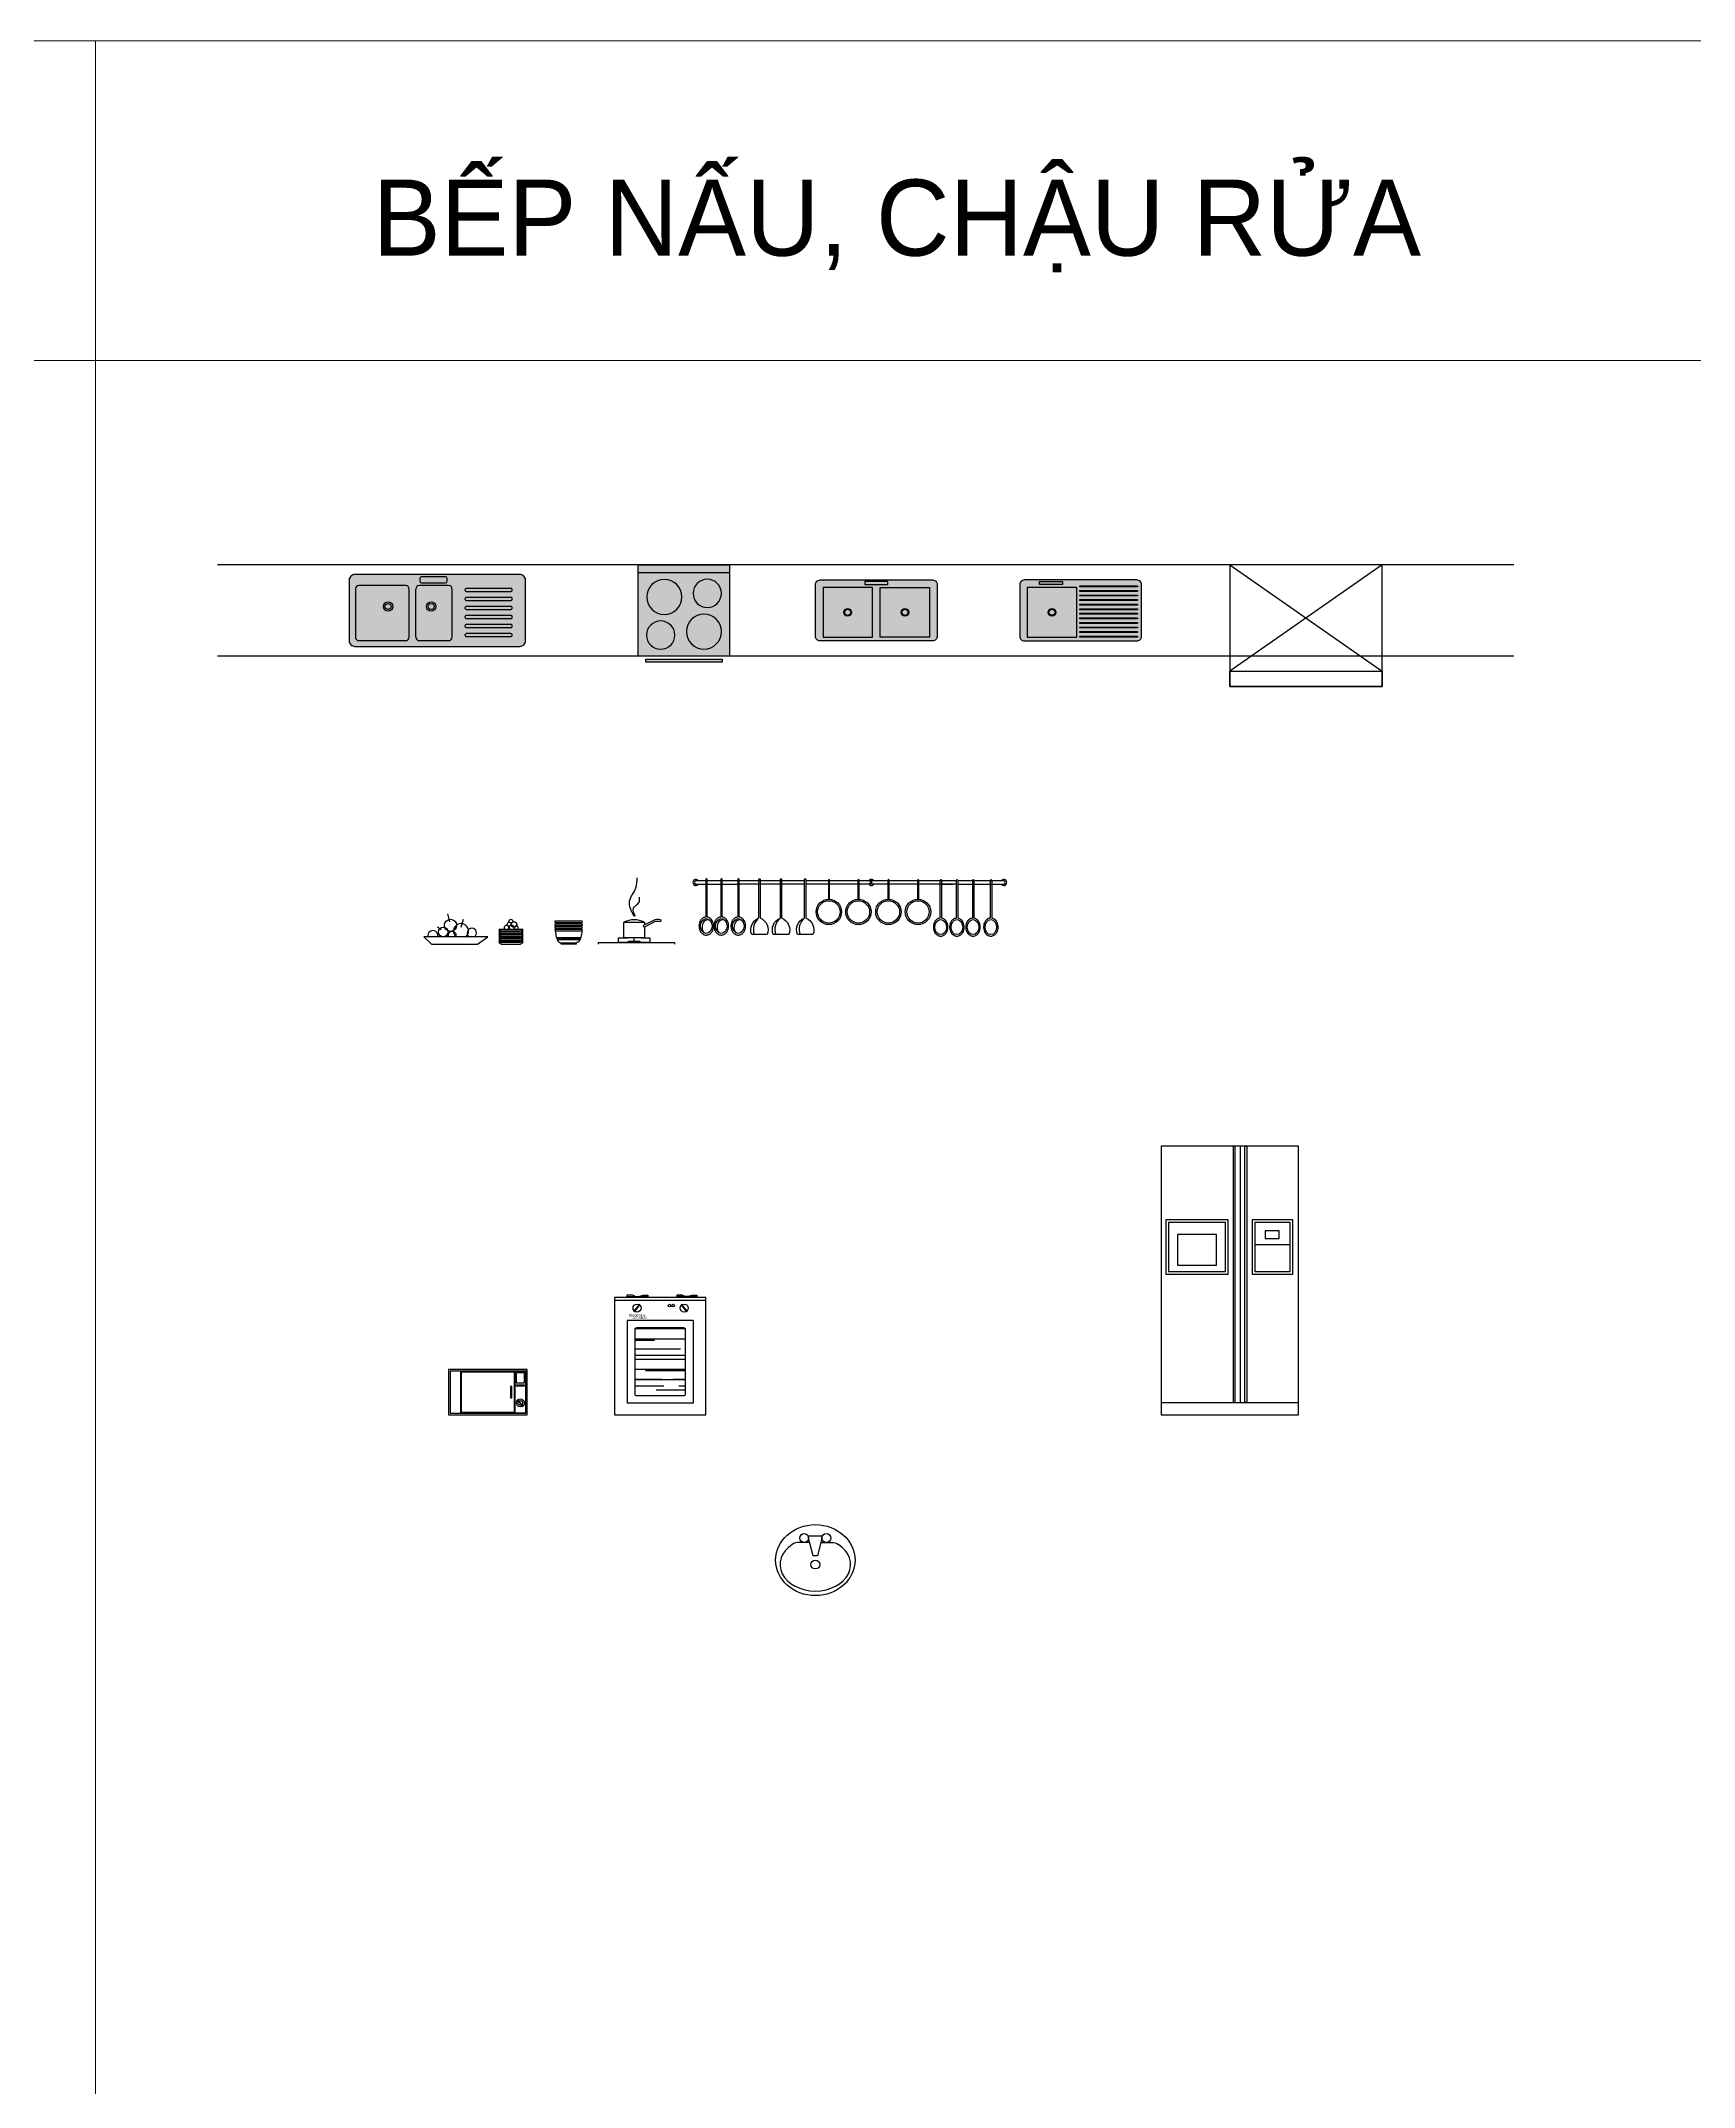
# Model space of a CAD drawing. Header units: millimetres. Extents: x 21129 to 2803301, y -510327 to 166837.
# Drawn here: x 346333 to 357194, y -252591 to -239149 of the extents above; entities that cross this region are included whole.
import ezdxf
from ezdxf.enums import TextEntityAlignment as Align

# ---------------------------------------------------------------- set-up
doc = ezdxf.new("R2010")
doc.units = ezdxf.units.MM
doc.layers.add('....03_TNT_A_THIN', color=251, linetype='Continuous', lineweight=13, transparency=0.5)
doc.layers.add('....12_TNT_F_FURNITURE', color=27, linetype='Continuous', transparency=0.5)
for name, color, linetype in [('....20_TNT_N_TEXT', 9, 'Continuous'), ('A-Noithat', 139, 'Continuous'), ('TNT-Funiture', 27, 'Continuous'), ('TNT-Hatch', 250, 'Continuous')]:
    doc.layers.add(name, color=color, linetype=linetype)
doc.styles.add('.TNT_A_TXT_3_NOTE', font='uromans.shx', dxfattribs={"width": 0.8})

# ---------------------------------------------------------------- blocks, each defined once
blk = doc.blocks.new('SINK-09')
at = {"layer": 'TNT-Hatch', "ltscale": 5}
blk.add_hatch(color=253, dxfattribs=at).paths.add_polyline_path([(1121, 434, 0.414214), (1083, 472), (0, 472, 0.414214), (-38, 434), (-38, 38, 0.414214), (0, 0), (1083, 0, 0.414214), (1121, 38)])
at = {"linetype": 'Continuous'}
for p, q in [((-38, 434), (-38, 37)), ((426, 446), (426, 428)), ((595, 457), (437, 457)), ((595, 457), (437, 457)), ((437, 417), (595, 417)), ((437, 417), (595, 417)), ((606, 428), (606, 446)), ((3, 376), (3, 61)), ((334, 399), (26, 399)), ((357, 61), (357, 376)), ((399, 376), (399, 61)), ((616, 399), (423, 399)), ((640, 61), (640, 376)), ((26, 38), (334, 38)), ((423, 38), (616, 38))]:
    blk.add_line(p, q, dxfattribs=at)
for points in [[(0, 472, 0.414214), (-38, 434), (-38, 38, 0.414214), (0, 0), (1083, 0, 0.414214), (1121, 38), (1121, 434, 0.414214), (1083, 472)], [(723, 372), (723, 370, 0.414214), (732, 361), (1025, 361, 0.414214), (1034, 370), (1034, 372, 0.414214), (1025, 381), (732, 381, 0.414214)], [(723, 313), (723, 311, 0.414214), (732, 302), (1025, 302, 0.414214), (1034, 311), (1034, 313, 0.414214), (1025, 322), (732, 322, 0.414214)], [(723, 254), (723, 252, 0.414214), (732, 243), (1025, 243, 0.414214), (1034, 252), (1034, 254, 0.414214), (1025, 263), (732, 263, 0.414214)], [(723, 194), (723, 192, 0.414214), (732, 183), (1025, 183, 0.414214), (1034, 192), (1034, 194, 0.414214), (1025, 203), (732, 203, 0.414214)], [(723, 135), (723, 133, 0.414214), (732, 124), (1025, 124, 0.414214), (1034, 133), (1034, 135, 0.414214), (1025, 144), (732, 144, 0.414214)], [(723, 75), (723, 74, 0.414214), (732, 65), (1025, 65, 0.414214), (1034, 74), (1034, 75, 0.414214), (1025, 84), (732, 84, 0.414214)]]:
    blk.add_lwpolyline(points, format="xyb", close=True, dxfattribs=at)
at = {"color": 8, "linetype": 'Continuous'}
blk.add_lwpolyline([(0, 0), (1084, 0)], dxfattribs=at)
at = {"linetype": 'Continuous'}
for centre, radius in [((218, 262), 30.6), ((218, 262), 20), ((501, 262), 30.6), ((501, 262), 20)]:
    blk.add_circle(centre, radius, dxfattribs=at)
for centre, radius, start, end in [((437, 446), 11.2, 90, 180), ((437, 428), 11.2, 180, 270), ((595, 446), 11.2, 0, 90), ((595, 428), 11.2, 270, 0), ((26, 376), 23.1, 90, 180), ((334, 376), 23.1, 0, 90), ((423, 376), 23.1, 90, 180), ((616, 376), 23.1, 0, 90), ((26, 61), 23.1, 180, 270), ((334, 61), 23.1, 270, 0), ((423, 61), 23.1, 180, 270), ((616, 61), 23.1, 270, 0)]:
    blk.add_arc(centre, radius, start, end, dxfattribs=at)
blk = doc.blocks.new('bepga')
at = {"layer": 'TNT-Hatch'}
h = blk.add_hatch(color=253, dxfattribs=at)
h.paths.add_polyline_path([(0, 0), (600, 0), (600, 600), (0, 600)])
h.paths.add_polyline_path([(50, 620), (550, 620), (550, 640), (50, 640)])
blk.add_line((0, 50), (600, 50))
for points in [[(0, 0), (600, 0), (600, 600), (0, 600)], [(50, 620), (550, 620), (550, 640), (50, 640)]]:
    blk.add_lwpolyline(points, close=True)
for centre, radius in [((147, 462), 93), ((431, 439), 115), ((171, 211), 115), ((453, 188), 93)]:
    blk.add_circle(centre, radius)
blk = doc.blocks.new('SINK-01')
at = {"layer": 'TNT-Hatch'}
h = blk.add_hatch(color=253, dxfattribs=at)
edge = h.paths.add_edge_path()
edge.add_line((400, -30), (400, -370))
edge.add_arc((370, -370), 30, -90, 0, ccw=False)
edge.add_line((370, -400), (-370, -400))
edge.add_arc((-370, -370), 30, 180, 270, ccw=False)
edge.add_line((-400, -370), (-400, -30))
edge.add_arc((-370, -30), 30, 90, 180, ccw=False)
edge.add_line((-370, 0), (370, 0))
edge.add_arc((370, -30), 30, 0, 90, ccw=False)
blk.add_lwpolyline([(400, -30), (400, -370, -0.4142136), (370, -400), (-370, -400, -0.4142136), (-400, -370), (-400, -30, -0.4142136), (-370, 0), (370, 0, -0.4142136)], format="xyb", close=True)
for points in [[(-350, -50), (-350, -375), (-25, -375), (-25, -50)], [(75, -30), (75, -10), (-75, -10), (-75, -30)], [(350, -50), (350, -375), (25, -375), (25, -50)]]:
    blk.add_lwpolyline(points, close=True)
for centre, radius in [((-187.5, -212.5), 25), ((-187.5, -212.5), 20), ((187.5, -212.5), 25), ((187.5, -212.5), 20)]:
    blk.add_circle(centre, radius)
blk = doc.blocks.new('SINK-03')
at = {"layer": 'TNT-Hatch'}
h = blk.add_hatch(color=253, dxfattribs=at)
edge = h.paths.add_edge_path()
edge.add_line((-400, -30), (-400, -370))
edge.add_arc((-370, -370), 30, 180, 270)
edge.add_line((-370, -400), (370, -400))
edge.add_arc((370, -370), 30, 270, 360)
edge.add_line((400, -370), (400, -30))
edge.add_arc((370, -30), 30, 0, 90)
edge.add_line((370, 0), (-370, 0))
edge.add_arc((-370, -30), 30, 90, 180)
blk.add_lwpolyline([(-400, -30), (-400, -370, 0.414214), (-370, -400), (370, -400, 0.414214), (400, -370), (400, -30, 0.414214), (370, 0), (-370, 0, 0.414214)], format="xyb", close=True)
for points in [[(-350, -50), (-350, -375), (-25, -375), (-25, -50)], [(-269, -30), (-269, -10), (-119, -10), (-119, -30)], [(-4, -45), (-4, -39), (373, -39), (373, -45)], [(-4, -75), (-4, -69), (373, -69), (373, -75)], [(-4, -105), (-4, -99), (373, -99), (373, -105)], [(-4, -135), (-4, -129), (373, -129), (373, -135)], [(-4, -165), (-4, -159), (373, -159), (373, -165)], [(-4, -195), (-4, -189), (373, -189), (373, -195)], [(-4, -225), (-4, -219), (373, -219), (373, -225)], [(-4, -255), (-4, -249), (373, -249), (373, -255)], [(-4, -285), (-4, -279), (373, -279), (373, -285)], [(-4, -315), (-4, -309), (373, -309), (373, -315)], [(-4, -345), (-4, -339), (373, -339), (373, -345)], [(-4, -375), (-4, -369), (373, -369), (373, -375)]]:
    blk.add_lwpolyline(points, close=True)
for radius in [25, 20]:
    blk.add_circle((-188, -212), radius)
blk = doc.blocks.new('lovisong')
for points in [[(0, 0), (517, 0), (517, 297), (0, 297)], [(10, 10), (81, 10), (81, 287), (10, 287)], [(10, 10), (507, 10), (507, 287), (10, 287)], [(81, 287), (436, 287), (436, 10), (81, 10)], [(86, 282), (431, 282), (431, 15), (86, 15)], [(507, 10), (436, 10), (436, 287), (507, 287)], [(446, 277), (497, 277), (497, 207), (446, 207)], [(406, 111), (416, 111), (416, 186), (406, 186)], [(446, 197), (497, 197), (497, 187), (446, 187)]]:
    blk.add_lwpolyline(points, close=True)
at = {"ltscale": 0.1}
blk.add_lwpolyline([(456, 101), (452, 98), (487, 54), (491, 57)], close=True, dxfattribs=at)
blk.add_circle((472, 78), 26.3, dxfattribs=at)
blk.add_circle((472, 78), 15.5)
blk = doc.blocks.new('lonuong')
at = {"ltscale": 0.1}
h = blk.add_hatch(dxfattribs=at)
h.set_pattern_fill('AR-RROOF', color=256, scale=100, style=0)
h.set_pattern_definition([(180, (95024.3, -64985.55), (-220, 100), [1500, -200, 500, -100]), (180, (94891.3, -64935.55), (100, 133), [300, -33, 600, -75]), (180, (94974.3, -64900.55), (-520, 67), [800, -140, 400, -100])])
h.paths.add_polyline_path([(457, 570, -0.414214), (467, 560), (467, 156, -0.414214), (457, 146), (143, 146, -0.414214), (133, 156), (133, 560, -0.414214), (143, 570)])
for p, q in [((600, 750), (0, 750)), ((517, 620), (84, 620)), ((84, 620), (84, 76)), ((517, 620), (517, 76)), ((517, 76), (84, 76))]:
    blk.add_line(p, q, dxfattribs=at)
for points in [[(0, 770), (0, 0), (600, 0), (600, 770)], [(81, 776), (220, 776), (220, 774), (81, 774)], [(166, 722), (162, 725), (128, 681), (132, 677)], [(540, 776), (410, 776), (410, 774), (540, 774)], [(443, 725), (439, 721), (474, 677), (478, 680)]]:
    blk.add_lwpolyline(points, close=True, dxfattribs=at)
for points in [[(81, 786), (81, 776), (134, 776), (134, 780), (119, 786), (81, 786)], [(220, 786), (220, 776), (166, 776), (166, 780), (189, 786), (220, 786)], [(410, 786), (410, 776), (460, 776), (460, 780), (443, 786), (410, 786)], [(540, 786), (540, 776), (487, 776), (487, 780), (510, 786), (540, 786)]]:
    blk.add_lwpolyline(points, dxfattribs=at)
blk.add_lwpolyline([(467, 560, 0.414214), (457, 570), (144, 570, 0.414214), (134, 560), (134, 136, 0.414214), (144, 126), (457, 126, 0.414214), (467, 136)], format="xyb", close=True, dxfattribs=at)
for centre, radius in [((148, 701), 26.3), ((361, 717), 8.62), ((385, 717), 8.62), ((458, 701), 26.3)]:
    blk.add_circle(centre, radius, dxfattribs=at)
for s, height, p in [('Electrolux', 18, (95, 644)), ('cooker completed', 9, (112, 632))]:
    blk.add_text(s, height=height, dxfattribs=at).set_placement(p)
blk = doc.blocks.new('+120a')
for points in [[(-128, 98), (-142, 151)], [(-186, 45), (-210, 64)], [(-54, 63), (-39, 115)]]:
    blk.add_lwpolyline(points)
blk.add_lwpolyline([(-248, -48), (53, -48), (122, 0), (122, 0), (-300, 0)], close=True)
for points in [[(-208, 0, 1.318231), (-271, 0)], [(-88, 0, 1.394701), (-139, 0)], [(-21, 0, 2.562646), (-89, 0)], [(33, 0, 3.377744), (0, 0)]]:
    blk.add_lwpolyline(points, format="xyb")
for centre, radius in [((-172, 31), 31.5), ((-124, 75), 39.9)]:
    blk.add_circle(centre, radius)
blk = doc.blocks.new('+120d')
for points in [[(-143, 72), (-19, 72), (0, 83), (-161, 83)], [(-161, 72), (-143, 60), (-19, 60), (0, 72)], [(-161, 60), (-143, 48), (-19, 48), (0, 60)], [(-161, 48), (-143, 36), (-19, 36), (0, 48)], [(-161, 36), (-143, 24), (-19, 24), (0, 36)], [(-161, 24), (-143, 12), (-19, 12), (0, 24)], [(-161, 12), (-143, 0), (-19, 0), (0, 12)], [(-161, 0), (-143, -12), (-19, -12), (0, 0)]]:
    blk.add_lwpolyline(points, close=True)
for points in [[(-101, 83, 3.133421), (-119, 83)], [(-61, 83, 1.950695), (-90, 83)], [(-40, 83, 4.486125), (-51, 83)]]:
    blk.add_lwpolyline(points, format="xyb")
for centre, radius in [((-81, 139), 12.3), ((-61, 117), 18.3), ((-92, 119), 13.2)]:
    blk.add_circle(centre, radius)
blk = doc.blocks.new('+120e')
for points in [[(-166, 111), (-166, 111, 0.934906), (-166, 102), (8, 102), (8, 102, 0.934906), (8, 111), (8, 111)], [(-166, 93), (-166, 93, 0.934906), (-166, 83), (8, 83), (8, 83, 0.934906), (8, 93), (8, 93)], [(-166, 75), (-166, 75, 0.934906), (-166, 66), (8, 66), (8, 66, 0.934906), (8, 75), (8, 75)], [(-166, 56), (-166, 56, 0.934906), (-166, 47), (8, 47), (8, 47, 0.934906), (8, 56), (8, 56)]]:
    blk.add_lwpolyline(points, format="xyb", close=True)
for points in [[(0, 0), (-158, 0)], [(-8, 0), (-5, -13), (-153, -13), (-151, 0)], [(-146, 0), (-143, -13)], [(-140, -13), (-136, 0)], [(-132, 0), (-129, -13)], [(-125, -13), (-122, 0)], [(-118, 0), (-113, -13)], [(-109, -13), (-103, 0)], [(-101, 0), (-96, -13)], [(-91, -13), (-86, 0)], [(-83, 0), (-78, -13)], [(-75, -13), (-69, 0)], [(-67, 0), (-59, -13)], [(-56, -13), (-52, 0)], [(-49, 0), (-44, -13)], [(-42, -13), (-39, 0)], [(-37, 0), (-31, -13)], [(-30, -13), (-27, 0)], [(-26, 0), (-22, -13)], [(-21, -13), (-19, 0)], [(-16, 0), (-12, -13)], [(-11, -13), (-9, 0)], [(-30, -35), (-30, -40), (-129, -40), (-129, -35)], [(-30, -35), (-129, -35)]]:
    blk.add_lwpolyline(points)
for points in [[(-166, 47), (-160, 4), (-144, -26), (-129, -35)], [(8, 47), (1, 4), (-15, -26), (-30, -35)]]:
    blk.add_spline(points, degree=3)
blk = doc.blocks.new('A$C10A15E99')
at = {"ltscale": 3}
for points in [[(-198, 112, -0.448491), (-202, 124), (-202, 124), (-127, 162), (-127, 162, -0.169328), (-91, 161), (-91, 161, -0.463797), (-93, 149), (-127, 149), (-198, 112), (-198, 40), (-332, 40), (-332, 143), (-198, 143), (-198, 126)], [(-198, 143, 0.246934), (-332, 143)]]:
    blk.add_lwpolyline(points, format="xyb", dxfattribs=at)
for points in [[(-500, 0), (-500, 10), (-500, 10), (0, 10), (0, 0)], [(-221, 40), (-163, 40), (-163, 10), (-367, 10), (-367, 40), (-309, 40)], [(-302, 10), (-302, 20), (-227, 20), (-227, 10)], [(-265, 10), (-265, 39)]]:
    blk.add_lwpolyline(points)
for points in [[(-265, 180), (-295, 285), (-253, 369), (-246, 435)], [(-255, 180), (-269, 235), (-233, 275), (-229, 308)]]:
    blk.add_spline(points, degree=3, dxfattribs=at)
blk = doc.blocks.new('sdgfh')
at = {"ltscale": 6}
for p, q in [((5100, 54419), (5100, 52734, 0)), ((5003, 53773), (4770, 53773)), ((5618, 52734), (4718, 52734))]:
    blk.add_line(p, q, dxfattribs=at)
blk.add_lwpolyline([(4716, 54419), (5618, 54419), (5618, 52654), (4716, 52654)], close=True)
for points in [[(5069, 54419), (5055, 54419), (5055, 52734), (5069, 52734)], [(5131, 54419), (5145, 54419), (5145, 52734), (5131, 52734)], [(4752, 53934), (5020, 53934), (5020, 53578), (4752, 53578)], [(4770, 53916), (5003, 53916), (5003, 53596), (4770, 53596)], [(5178, 53934), (5588, 53934), (5588, 53578), (5178, 53578)], [(5196, 53916), (5570, 53916), (5570, 53596), (5196, 53596)], [(4843, 53863), (4934, 53863), (4934, 53812), (4843, 53812)], [(5255, 53839), (5511, 53839), (5511, 53636), (5255, 53636)]]:
    blk.add_lwpolyline(points, close=True, dxfattribs=at)
at = {"layer": 'A-Noithat', "ltscale": 6}
blk.add_line((4716, 54419), (5618, 54419), dxfattribs=at)
blk = doc.blocks.new('tulanh')
for p, q in [((622905, 181632), (623905, 180932)), ((623905, 181632), (622905, 180932))]:
    blk.add_line(p, q)
for points in [[(623905, 181632), (622905, 181632), (622905, 180832), (623905, 180832)], [(623905, 180832), (622905, 180832), (622905, 180932), (623905, 180932)]]:
    blk.add_lwpolyline(points, close=True)
blk = doc.blocks.new('sbdbbs')
at = {"layer": 'TNT-Funiture'}
for points in [[(2761092, -654941), (2761023, -654941, 0.140093), (2760977, -654954, -0.286762)], [(2761165, -654941), (2761234, -654941, -0.140093), (2761281, -654954, 0.286762)]]:
    blk.add_lwpolyline(points, format="xyb", dxfattribs=at)
blk.add_lwpolyline([(2761085, -654897), (2761172, -654897), (2761172, -654912), (2761143, -655028), (2761114, -655028), (2761085, -654912)], close=True, dxfattribs=at)
for centre in [(2761056, -654912), (2761201, -654912), (2761129, -655086)]:
    blk.add_circle(centre, 29, dxfattribs=at)
blk.add_ellipse((2761129, -655057), major_axis=(261, 0), ratio=0.892998, dxfattribs=at)
blk.add_ellipse((2761129, -655086), major_axis=(-232, 0), ratio=0.75, start_param=5.425413, end_param=10.28255, dxfattribs=at)

msp = doc.modelspace()

# ---------------------------------------------------------------- linework, layer by layer
at = {"layer": '....03_TNT_A_THIN'}
for p, q in [((346692.6, -266031.9), (346692.6, -239149.1)), ((320271.6, -241249.1), (368923.6, -241249.1))]:
    msp.add_line(p, q, dxfattribs=at)
msp.add_lwpolyline([(320271.6, -266031.9), (368923.6, -266031.9), (368923.6, -239149.1), (320271.6, -239149.1)], close=True, dxfattribs=at)
at = {"layer": '....12_TNT_F_FURNITURE'}
for p, q in [((356009.6, -242590.3), (347493.6, -242590.3)), ((356009.6, -243190.3), (347493.6, -243190.3))]:
    msp.add_line(p, q, dxfattribs=at)
for points in [[(350653.7, -244667.4, 3.7320508), (350653.7, -244687.4)], [(350702.2, -244667.4), (350636.4, -244667.4, 1), (350636.4, -244687.4), (350702.2, -244687.4)], [(350710.2, -244904.5), (350710.2, -244655.6, 1), (350702.2, -244655.6), (350702.2, -244904.2)], [(350808.6, -244904.5), (350808.6, -244655.6, 1), (350800.6, -244655.6), (350800.6, -244904.2)], [(350920.2, -244904.5), (350920.2, -244655.6, 1), (350912.2, -244655.6), (350912.2, -244904.2)], [(351049.8, -244910.7), (351049.8, -244656.6, -1), (351057.8, -244656.6), (351057.8, -244910.7), (351057.8, -244910.7, -0.4125798), (351104.9, -245019.7), (351104.9, -245019.7), (351002.6, -245019.7), (351002.6, -245019.7, -0.4125798), (351049.8, -244910.7), (351049.8, -244910.7, 0.3289655), (351019.9, -245019.7)], [(351191.3, -244910.7), (351191.3, -244656.6, -1), (351199.3, -244656.6), (351199.3, -244910.7), (351199.3, -244910.7, -0.4125798), (351246.5, -245019.7), (351246.5, -245019.7), (351144.2, -245019.7), (351144.2, -245019.7, -0.4125798), (351191.3, -244910.7), (351191.3, -244910.7, 0.3289655), (351161.5, -245019.7)], [(351350.1, -244910.7), (351350.1, -244656.6, -1), (351358.1, -244656.6), (351358.1, -244910.7), (351358.1, -244910.7, -0.4125798), (351405.3, -245019.7), (351405.3, -245019.7), (351302.9, -245019.7), (351302.9, -245019.7, -0.4125798), (351350.1, -244910.7), (351350.1, -244910.7, 0.3289655), (351320.3, -245019.7)], [(351514.9, -244787.6), (351514.9, -244662.8, 1), (351506.9, -244662.8), (351506.9, -244787.4)], [(351709.1, -244787.6), (351709.1, -244662.8, 1), (351701.1, -244662.8), (351701.1, -244787.4)], [(351805.9, -244667.4, 0.5773503), (351771.3, -244667.4)], [(351771.3, -244687.4, 0.5773503), (351805.9, -244687.4)], [(351906.1, -244787.6), (351906.1, -244662.8, 1), (351898.1, -244662.8), (351898.1, -244787.4)], [(352100.6, -244787.6), (352100.6, -244662.8, 1), (352092.6, -244662.8), (352092.6, -244787.4)], [(352242, -244911.4), (352242, -244662.8, -1), (352250, -244662.8), (352250, -244911.7)], [(352348.6, -244911.4), (352348.6, -244662.8, -1), (352356.6, -244662.8), (352356.6, -244911.7)], [(352454.6, -244911.4), (352454.6, -244662.8, -1), (352462.6, -244662.8), (352462.6, -244911.7)], [(352462.6, -244687.4), (352658.3, -244687.4, 1), (352658.3, -244667.4), (352462.6, -244667.4)], [(352571.6, -244911.4), (352571.6, -244662.8, -1), (352579.6, -244662.8), (352579.6, -244911.7)], [(352641, -244687.4, 3.7320508), (352641, -244667.4)]]:
    msp.add_lwpolyline(points, format="xyb", dxfattribs=at)
for points in [[(350800.6, -244667.4), (350710.2, -244667.4)], [(350710.2, -244687.4), (350800.6, -244687.4)], [(350912.2, -244667.4), (350808.6, -244667.4)], [(350808.6, -244687.4), (350912.2, -244687.4)], [(351350.1, -244667.4), (350920.2, -244667.4)], [(351350.1, -244687.4), (350920.2, -244687.4)], [(352092.6, -244667.4), (351358.1, -244667.4)], [(352092.6, -244687.4), (351358.1, -244687.4)], [(351782.9, -244687.4), (351782.9, -244667.4)], [(351792.9, -244687.4), (351792.9, -244667.4)], [(352242, -244667.4), (351968.3, -244667.4)], [(352242, -244687.4), (351968.3, -244687.4)], [(352348.6, -244667.4), (352100.6, -244667.4)], [(352348.6, -244687.4), (352100.6, -244687.4)], [(352322.2, -244667.4), (352250, -244667.4)], [(352250, -244687.4), (352322.2, -244687.4)], [(352454.6, -244667.4), (352356.6, -244667.4)], [(352356.6, -244687.4), (352454.6, -244687.4)]]:
    msp.add_lwpolyline(points, dxfattribs=at)
for centre, radius in [((351509.5, -244870.8), 83.5), ((351509.5, -244870.8), 73.5), ((351703.7, -244870.8), 83.5), ((351703.7, -244870.8), 73.5), ((351900.7, -244870.8), 83.5), ((351900.7, -244870.8), 73.5), ((352095.2, -244870.8), 83.5), ((352095.2, -244870.8), 73.5)]:
    msp.add_circle(centre, radius, dxfattribs=at)
for centre in [(350704.5, -244963.4), (350802.8, -244963.4), (350914.5, -244963.4), (352244.2, -244970.6), (352350.9, -244970.6), (352456.8, -244970.6), (352573.8, -244970.6)]:
    msp.add_ellipse(centre, major_axis=(0, -49.3), ratio=0.7733535, dxfattribs=at)
for centre in [(350714.2, -244971.4), (350812.6, -244971.4), (350924.2, -244971.4)]:
    msp.add_ellipse(centre, major_axis=(0, 49.3), ratio=0.7733535, start_param=-0.4164786, end_param=2.4201574, dxfattribs=at)
for points in [[(350702.3, -244904.2), (350700.4, -244904.3), (350698.5, -244904.5), (350693.6, -244905.5), (350690.6, -244906.5), (350684.8, -244909.1), (350682, -244910.8), (350676.8, -244914.6), (350674.4, -244916.8), (350670, -244921.7), (350668, -244924.4), (350663.3, -244932), (350661, -244937.2), (350657.7, -244948.3), (350656.7, -244954.1), (350656.2, -244965.7), (350656.6, -244971.6), (350658.8, -244983), (350660.6, -244988.5), (350665.5, -244998.7), (350668.6, -245003.4), (350674.9, -245010.4), (350677.8, -245013), (350684.3, -245017.4), (350687.7, -245019.1), (350694.3, -245021.4), (350697.5, -245022.1), (350701.9, -245022.6), (350703.2, -245022.6), (350704.5, -245022.6), (350706.7, -245022.6), (350709, -245022.4), (350714.5, -245021.5), (350717.6, -245020.5), (350723.7, -245017.9), (350726.6, -245016.2), (350732, -245012.2), (350734.5, -245009.9), (350739.1, -245004.8), (350741.1, -245002), (350745.9, -244994.2), (350748.1, -244989), (350751.3, -244977.9), (350752.3, -244972.1), (350752.7, -244960.4), (350752.3, -244954.5), (350749.9, -244943.1), (350748.1, -244937.6), (350743.1, -244927.5), (350740, -244922.8), (350733.6, -244915.9), (350730.6, -244913.4), (350724.2, -244909.1), (350720.8, -244907.4), (350714.9, -244905.4), (350712.6, -244904.9), (350710.2, -244904.5)], [(350800.7, -244904.2), (350798.8, -244904.3), (350796.9, -244904.5), (350792, -244905.5), (350788.9, -244906.5), (350783.1, -244909.1), (350780.4, -244910.8), (350775.2, -244914.6), (350772.8, -244916.8), (350768.4, -244921.7), (350766.4, -244924.4), (350761.7, -244932), (350759.4, -244937.2), (350756.1, -244948.3), (350755.1, -244954.1), (350754.5, -244965.7), (350755, -244971.6), (350757.2, -244983), (350759, -244988.5), (350763.9, -244998.7), (350767, -245003.4), (350773.3, -245010.4), (350776.2, -245013), (350782.6, -245017.4), (350786.1, -245019.1), (350792.7, -245021.4), (350795.8, -245022.1), (350800.3, -245022.6), (350801.6, -245022.6), (350802.8, -245022.6), (350805.1, -245022.6), (350807.4, -245022.4), (350812.8, -245021.5), (350816, -245020.5), (350822.1, -245017.9), (350825, -245016.2), (350830.4, -245012.2), (350832.9, -245009.9), (350837.4, -245004.8), (350839.5, -245002), (350844.2, -244994.2), (350846.5, -244989), (350849.7, -244977.9), (350850.7, -244972.1), (350851.1, -244960.4), (350850.6, -244954.5), (350848.3, -244943.1), (350846.5, -244937.6), (350841.5, -244927.5), (350838.3, -244922.8), (350832, -244915.9), (350829, -244913.4), (350822.6, -244909.1), (350819.2, -244907.4), (350813.3, -244905.4), (350811, -244904.9), (350808.6, -244904.5)], [(350912.3, -244904.2), (350910.4, -244904.3), (350908.5, -244904.5), (350903.6, -244905.5), (350900.6, -244906.5), (350894.8, -244909.1), (350892, -244910.8), (350886.8, -244914.6), (350884.4, -244916.8), (350880, -244921.7), (350878, -244924.4), (350873.3, -244932), (350871, -244937.2), (350867.7, -244948.3), (350866.7, -244954.1), (350866.2, -244965.7), (350866.6, -244971.6), (350868.8, -244983), (350870.6, -244988.5), (350875.5, -244998.7), (350878.6, -245003.4), (350884.9, -245010.4), (350887.8, -245013), (350894.2, -245017.4), (350897.7, -245019.1), (350904.3, -245021.4), (350907.5, -245022.1), (350911.9, -245022.6), (350913.2, -245022.6), (350914.5, -245022.6), (350916.7, -245022.6), (350919, -245022.4), (350924.5, -245021.5), (350927.6, -245020.5), (350933.7, -245017.9), (350936.6, -245016.2), (350942, -245012.2), (350944.5, -245009.9), (350949.1, -245004.8), (350951.1, -245002), (350955.9, -244994.2), (350958.1, -244989), (350961.3, -244977.9), (350962.3, -244972.1), (350962.7, -244960.4), (350962.3, -244954.5), (350959.9, -244943.1), (350958.1, -244937.6), (350953.1, -244927.5), (350950, -244922.8), (350943.6, -244915.9), (350940.6, -244913.4), (350934.2, -244909.1), (350930.8, -244907.4), (350924.9, -244905.4), (350922.6, -244904.9), (350920.2, -244904.5)], [(352242, -244911.4), (352240.2, -244911.5), (352238.3, -244911.7), (352233.4, -244912.7), (352230.3, -244913.7), (352224.5, -244916.3), (352221.8, -244918), (352216.6, -244921.8), (352214.2, -244924), (352209.8, -244928.9), (352207.8, -244931.6), (352203.1, -244939.2), (352200.7, -244944.5), (352197.4, -244955.5), (352196.5, -244961.3), (352195.9, -244973), (352196.3, -244978.8), (352198.6, -244990.2), (352200.4, -244995.7), (352205.2, -245005.9), (352208.3, -245010.6), (352214.6, -245017.6), (352217.6, -245020.2), (352224, -245024.6), (352227.5, -245026.4), (352234.1, -245028.7), (352237.2, -245029.4), (352241.7, -245029.8), (352242.9, -245029.8), (352244.2, -245029.8), (352246.5, -245029.8), (352248.7, -245029.7), (352254.2, -245028.7), (352257.4, -245027.7), (352263.4, -245025.1), (352266.3, -245023.4), (352271.7, -245019.4), (352274.2, -245017.1), (352278.8, -245012), (352280.9, -245009.2), (352285.6, -245001.5), (352287.9, -244996.2), (352291.1, -244985.1), (352292, -244979.3), (352292.5, -244967.6), (352292, -244961.7), (352289.7, -244950.3), (352287.8, -244944.8), (352282.9, -244934.7), (352279.7, -244930), (352273.3, -244923.1), (352270.4, -244920.6), (352264, -244916.3), (352260.6, -244914.6), (352254.7, -244912.6), (352252.3, -244912.1), (352250, -244911.7)], [(352348.7, -244911.4), (352346.8, -244911.5), (352345, -244911.7), (352340, -244912.7), (352337, -244913.7), (352331.2, -244916.3), (352328.4, -244918), (352323.2, -244921.8), (352320.8, -244924), (352316.4, -244928.9), (352314.4, -244931.6), (352309.7, -244939.2), (352307.4, -244944.5), (352304.1, -244955.5), (352303.1, -244961.3), (352302.6, -244973), (352303, -244978.8), (352305.2, -244990.2), (352307, -244995.7), (352311.9, -245005.9), (352315, -245010.6), (352321.3, -245017.6), (352324.3, -245020.2), (352330.7, -245024.6), (352334.1, -245026.4), (352340.7, -245028.7), (352343.9, -245029.4), (352348.3, -245029.8), (352349.6, -245029.8), (352350.9, -245029.8), (352353.1, -245029.8), (352355.4, -245029.7), (352360.9, -245028.7), (352364, -245027.7), (352370.1, -245025.1), (352373, -245023.4), (352378.4, -245019.4), (352380.9, -245017.1), (352385.5, -245012), (352387.5, -245009.2), (352392.3, -245001.5), (352394.5, -244996.2), (352397.8, -244985.1), (352398.7, -244979.3), (352399.1, -244967.6), (352398.7, -244961.7), (352396.3, -244950.3), (352394.5, -244944.8), (352389.5, -244934.7), (352386.4, -244930), (352380, -244923.1), (352377, -244920.6), (352370.6, -244916.3), (352367.2, -244914.6), (352361.3, -244912.6), (352359, -244912.1), (352356.6, -244911.7)], [(352454.6, -244911.4), (352452.8, -244911.5), (352450.9, -244911.7), (352446, -244912.7), (352442.9, -244913.7), (352437.1, -244916.3), (352434.4, -244918), (352429.2, -244921.8), (352426.8, -244924), (352422.4, -244928.9), (352420.4, -244931.6), (352415.7, -244939.2), (352413.3, -244944.5), (352410, -244955.5), (352409.1, -244961.3), (352408.5, -244973), (352408.9, -244978.8), (352411.2, -244990.2), (352413, -244995.7), (352417.8, -245005.9), (352420.9, -245010.6), (352427.2, -245017.6), (352430.2, -245020.2), (352436.6, -245024.6), (352440.1, -245026.4), (352446.7, -245028.7), (352449.8, -245029.4), (352454.3, -245029.8), (352455.5, -245029.8), (352456.8, -245029.8), (352459.1, -245029.8), (352461.3, -245029.7), (352466.8, -245028.7), (352470, -245027.7), (352476, -245025.1), (352478.9, -245023.4), (352484.3, -245019.4), (352486.8, -245017.1), (352491.4, -245012), (352493.5, -245009.2), (352498.2, -245001.5), (352500.5, -244996.2), (352503.7, -244985.1), (352504.6, -244979.3), (352505.1, -244967.6), (352504.6, -244961.7), (352502.3, -244950.3), (352500.4, -244944.8), (352495.5, -244934.7), (352492.3, -244930), (352485.9, -244923.1), (352483, -244920.6), (352476.6, -244916.3), (352473.2, -244914.6), (352467.3, -244912.6), (352464.9, -244912.1), (352462.6, -244911.7)], [(352571.7, -244911.4), (352569.8, -244911.5), (352567.9, -244911.7), (352563, -244912.7), (352559.9, -244913.7), (352554.2, -244916.3), (352551.4, -244918), (352546.2, -244921.8), (352543.8, -244924), (352539.4, -244928.9), (352537.4, -244931.6), (352532.7, -244939.2), (352530.4, -244944.5), (352527.1, -244955.5), (352526.1, -244961.3), (352525.5, -244973), (352526, -244978.8), (352528.2, -244990.2), (352530, -244995.7), (352534.9, -245005.9), (352538, -245010.6), (352544.3, -245017.6), (352547.2, -245020.2), (352553.6, -245024.6), (352557.1, -245026.4), (352563.7, -245028.7), (352566.9, -245029.4), (352571.3, -245029.8), (352572.6, -245029.8), (352573.8, -245029.8), (352576.1, -245029.8), (352578.4, -245029.7), (352583.8, -245028.7), (352587, -245027.7), (352593.1, -245025.1), (352596, -245023.4), (352601.4, -245019.4), (352603.9, -245017.1), (352608.5, -245012), (352610.5, -245009.2), (352615.2, -245001.5), (352617.5, -244996.2), (352620.7, -244985.1), (352621.7, -244979.3), (352622.1, -244967.6), (352621.6, -244961.7), (352619.3, -244950.3), (352617.5, -244944.8), (352612.5, -244934.7), (352609.3, -244930), (352603, -244923.1), (352600, -244920.6), (352593.6, -244916.3), (352590.2, -244914.6), (352584.3, -244912.6), (352582, -244912.1), (352579.6, -244911.7)]]:
    msp.add_open_spline(points, degree=3, knots=[3.1839712, 3.1839712, 3.1839712, 3.1839712, 3.2945341, 3.2945341, 3.4799288, 3.4799288, 3.6653235, 3.6653235, 3.8507182, 3.8507182, 4.036113, 4.036113, 4.343824, 4.343824, 4.651535, 4.651535, 4.959246, 4.959246, 5.2669571, 5.2669571, 5.5746681, 5.5746681, 5.7978771, 5.7978771, 6.0210861, 6.0210861, 6.2083182, 6.2083182, 6.2831853, 6.2831853, 6.2831853, 6.4162714, 6.4162714, 6.6090866, 6.6090866, 6.8019018, 6.8019018, 6.994717, 6.994717, 7.1875323, 7.1875323, 7.49561, 7.49561, 7.8036877, 7.8036877, 8.1117654, 8.1117654, 8.4198431, 8.4198431, 8.7279208, 8.7279208, 8.9493887, 8.9493887, 9.1708567, 9.1708567, 9.3113956, 9.3113956, 9.3113956, 9.3113956], dxfattribs=at)

# ---------------------------------------------------------------- block references
at = {"layer": '....12_TNT_F_FURNITURE', "xscale": -1, "rotation": 180}
msp.add_blockref('bepga', (350257.8, -242590.3), dxfattribs=at)
at = {"layer": '....12_TNT_F_FURNITURE'}
for name, p in [('tulanh', (-268760.1, -424222)), ('SINK-09', (348395.8, -243126.5)), ('SINK-01', (351821.6, -242690.3)), ('SINK-03', (353163.6, -242690.3)), ('A$C10A15E99', (350495.4, -245081.9)), ('+120a', (349148, -245034)), ('+120d', (349501.5, -245070.3)), ('+120e', (349879, -245041.7)), ('lonuong', (350101.2, -248173.9)), ('lovisong', (349011, -248173.9)), ('sbdbbs', (-2409708.1, 405928))]:
    msp.add_blockref(name, p, dxfattribs=at)
at = {"layer": '....12_TNT_F_FURNITURE', "xscale": -1}
msp.add_blockref('sdgfh', (359311, -300827.9), dxfattribs=at)

# ---------------------------------------------------------------- texts
at = {"layer": '....20_TNT_N_TEXT', "style": '.TNT_A_TXT_3_NOTE'}
msp.add_text('BẾP NẤU, CHẬU RỬA', height=500, dxfattribs=at).set_placement((351956.3, -240559.9), align=Align.CENTER)

doc.saveas('drawing.dxf')
